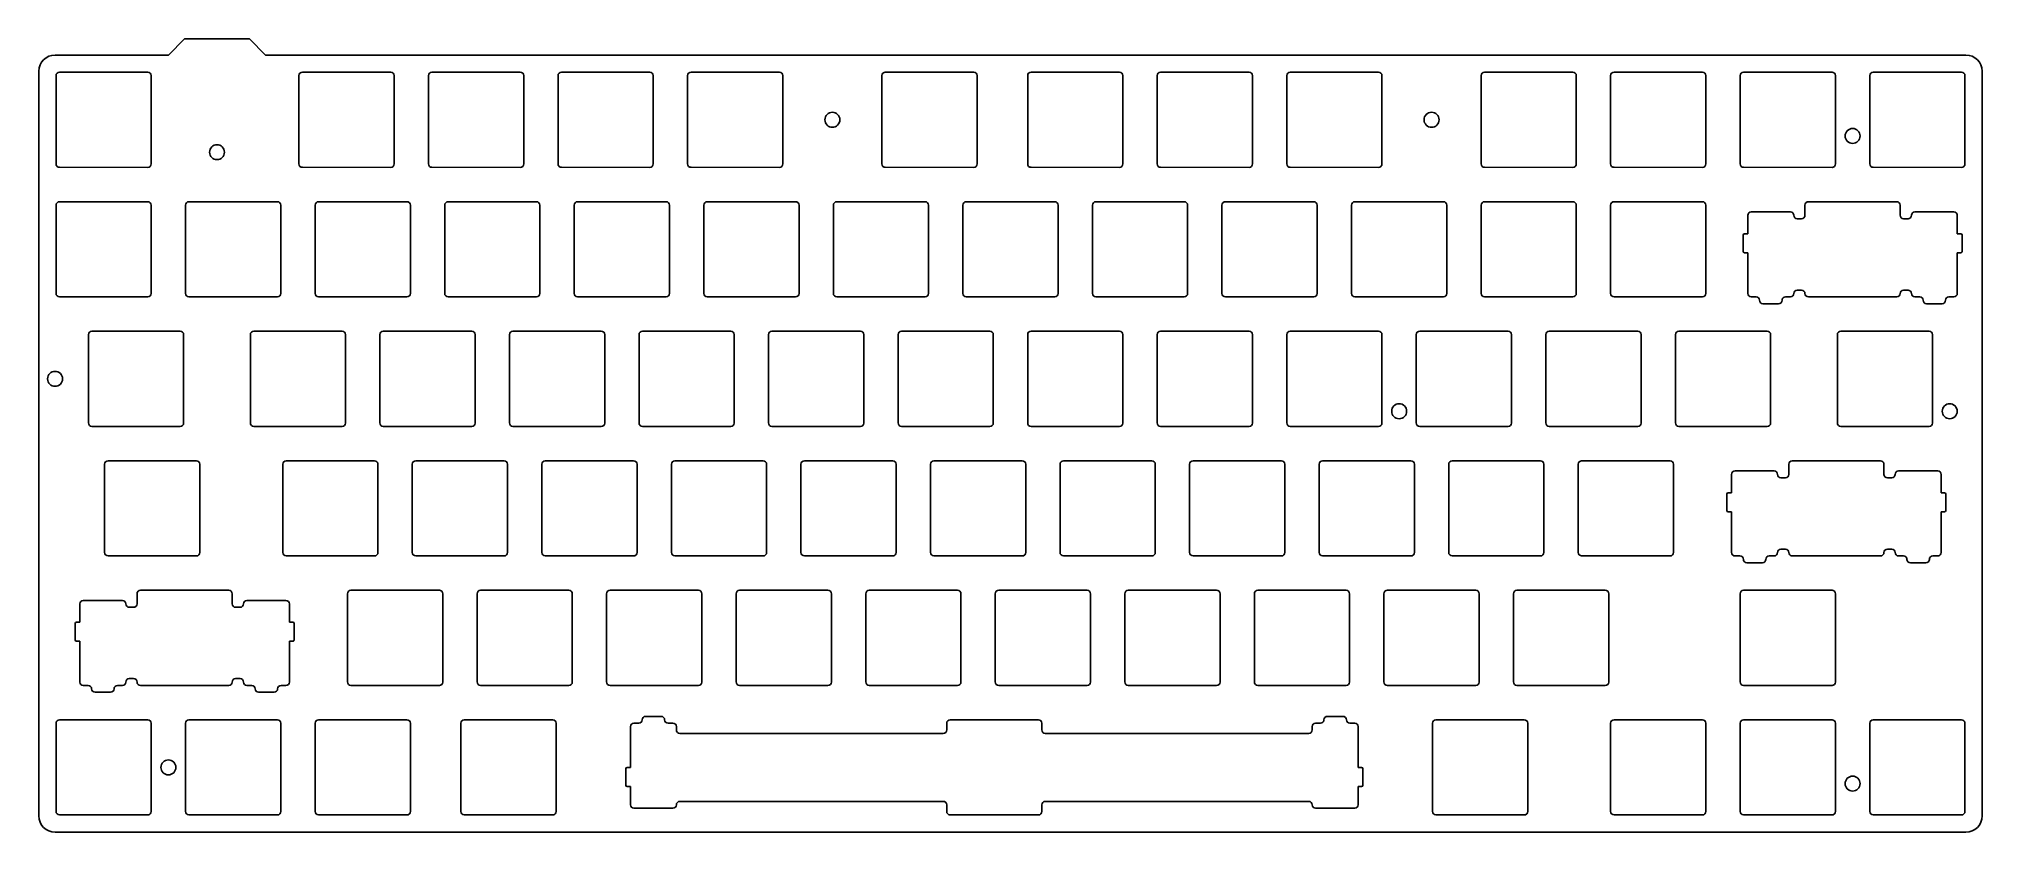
# Model space of a CAD drawing. Extents: x 19 to 305, y -136 to -19.
import ezdxf

# ---------------------------------------------------------------- set-up
doc = ezdxf.new("R2010")
doc.units = 0
doc.layers.add('BLACK', color=7, linetype='CONTINUOUS')

msp = doc.modelspace()

# ---------------------------------------------------------------- linework, layer by layer
at = {"layer": 'BLACK', "linetype": 'CONTINUOUS'}
for p, q in [((40.4812, -19.05), (38.1, -21.4312)), ((40.4812, -19.05), (50.0062, -19.05)), ((50.0062, -19.05), (52.3875, -21.4312)), ((21.4312, -21.4312), (38.1, -21.4312)), ((52.3875, -21.4312), (302.419, -21.4312)), ((19.05, -133.35), (19.05, -23.8125)), ((21.575, -24.4562), (21.575, -37.4472)), ((22.075, -23.9562), (35.075, -23.9562)), ((35.575, -24.4562), (35.575, -37.4562)), ((57.2937, -24.4562), (57.2937, -37.4472)), ((57.7937, -23.9562), (70.7938, -23.9562)), ((71.2938, -24.4562), (71.2938, -37.4562)), ((76.3438, -24.4562), (76.3438, -37.4472)), ((76.8438, -23.9562), (89.8438, -23.9562)), ((90.3438, -24.4562), (90.3438, -37.4562)), ((95.3937, -24.4562), (95.3937, -37.4472)), ((95.8937, -23.9562), (108.894, -23.9562)), ((109.394, -24.4562), (109.394, -37.4562)), ((114.444, -24.4562), (114.444, -37.4472)), ((114.944, -23.9562), (127.944, -23.9562)), ((128.444, -24.4562), (128.444, -37.4562)), ((143.019, -24.4562), (143.019, -37.4472)), ((143.519, -23.9562), (156.519, -23.9562)), ((157.019, -24.4562), (157.019, -37.4562)), ((164.45, -24.4562), (164.45, -37.4472)), ((164.95, -23.9562), (177.95, -23.9562)), ((178.45, -24.4562), (178.45, -37.4562)), ((183.5, -24.4562), (183.5, -37.4472)), ((184, -23.9562), (197, -23.9562)), ((197.5, -24.4562), (197.5, -37.4562)), ((202.55, -24.4562), (202.55, -37.4472)), ((203.05, -23.9562), (216.05, -23.9562)), ((216.55, -24.4562), (216.55, -37.4562)), ((231.125, -24.4562), (231.125, -37.4472)), ((231.625, -23.9562), (244.625, -23.9562)), ((245.125, -24.4562), (245.125, -37.4562)), ((250.175, -24.4562), (250.175, -37.4472)), ((250.675, -23.9562), (263.675, -23.9562)), ((264.175, -24.4562), (264.175, -37.4562)), ((269.225, -24.4562), (269.225, -37.4472)), ((269.725, -23.9562), (282.725, -23.9562)), ((283.225, -24.4562), (283.225, -37.4562)), ((288.275, -24.4562), (288.275, -37.4472)), ((288.775, -23.9562), (301.775, -23.9562)), ((302.275, -24.4562), (302.275, -37.4562)), ((304.8, -23.8125), (304.8, -133.35)), ((22.075, -37.9472), (35.075, -37.9562)), ((57.7937, -37.9472), (70.7938, -37.9562)), ((76.8438, -37.9472), (89.8438, -37.9562)), ((95.8937, -37.9472), (108.894, -37.9562)), ((114.944, -37.9472), (127.944, -37.9562)), ((143.519, -37.9472), (156.519, -37.9562)), ((164.95, -37.9472), (177.95, -37.9562)), ((184, -37.9472), (197, -37.9562)), ((203.05, -37.9472), (216.05, -37.9562)), ((231.625, -37.9472), (244.625, -37.9562)), ((250.675, -37.9472), (263.675, -37.9562)), ((269.725, -37.9472), (282.725, -37.9562)), ((288.775, -37.9472), (301.775, -37.9562)), ((21.575, -43.5063), (21.575, -56.4972)), ((22.075, -43.0063), (35.075, -43.0063)), ((35.575, -43.5063), (35.575, -56.5062)), ((40.625, -43.5063), (40.625, -56.4972)), ((41.125, -43.0063), (54.125, -43.0063)), ((54.625, -43.5063), (54.625, -56.5062)), ((59.675, -43.5063), (59.675, -56.4972)), ((60.175, -43.0063), (73.175, -43.0063)), ((73.675, -43.5063), (73.675, -56.5062)), ((78.725, -43.5063), (78.725, -56.4972)), ((79.225, -43.0063), (92.225, -43.0063)), ((92.725, -43.5063), (92.725, -56.5062)), ((97.775, -43.5063), (97.775, -56.4972)), ((98.275, -43.0063), (111.275, -43.0063)), ((111.775, -43.5063), (111.775, -56.5062)), ((116.825, -43.5063), (116.825, -56.4972)), ((117.325, -43.0063), (130.325, -43.0063)), ((130.825, -43.5063), (130.825, -56.5062)), ((135.875, -43.5063), (135.875, -56.4972)), ((136.375, -43.0063), (149.375, -43.0063)), ((149.875, -43.5063), (149.875, -56.5062)), ((154.925, -43.5063), (154.925, -56.4972)), ((155.425, -43.0063), (168.425, -43.0063)), ((168.925, -43.5063), (168.925, -56.5062)), ((173.975, -43.5063), (173.975, -56.4972)), ((174.475, -43.0063), (187.475, -43.0063)), ((187.975, -43.5063), (187.975, -56.5062)), ((193.025, -43.5063), (193.025, -56.4972)), ((193.525, -43.0063), (206.525, -43.0063)), ((207.025, -43.5063), (207.025, -56.5062)), ((212.075, -43.5063), (212.075, -56.4972)), ((212.575, -43.0063), (225.575, -43.0063)), ((226.075, -43.5063), (226.075, -56.5062)), ((231.125, -43.5063), (231.125, -56.4972)), ((231.625, -43.0063), (244.625, -43.0063)), ((245.125, -43.5063), (245.125, -56.5062)), ((250.175, -43.5063), (250.175, -56.4972)), ((250.675, -43.0063), (263.675, -43.0063)), ((264.175, -43.5063), (264.175, -56.5062)), ((270.35, -45.0063), (270.35, -47.7062)), ((270.85, -44.5063), (276.6, -44.5063)), ((277.6, -45.5063), (278.25, -45.5063)), ((278.75, -43.5063), (278.75, -45.0063)), ((279.25, -43.0063), (292.25, -43.0063)), ((292.75, -43.5063), (292.75, -45.0063)), ((293.9, -45.5063), (293.25, -45.5063)), ((300.65, -44.5063), (294.9, -44.5063)), ((301.15, -45.0063), (301.15, -47.7062)), ((269.65, -47.9062), (269.65, -50.3062)), ((269.85, -47.7062), (270.35, -47.7062)), ((301.65, -47.7062), (301.15, -47.7062)), ((301.85, -47.9062), (301.85, -50.3062)), ((269.85, -50.5062), (270.35, -50.5062)), ((270.35, -50.5062), (270.35, -56.5062)), ((301.15, -50.5062), (301.15, -56.5062)), ((301.65, -50.5062), (301.15, -50.5062)), ((22.075, -56.9972), (35.075, -57.0062)), ((41.125, -56.9972), (54.125, -57.0062)), ((60.175, -56.9972), (73.175, -57.0062)), ((79.225, -56.9972), (92.225, -57.0062)), ((98.275, -56.9972), (111.275, -57.0062)), ((117.325, -56.9972), (130.325, -57.0062)), ((136.375, -56.9972), (149.375, -57.0062)), ((155.425, -56.9972), (168.425, -57.0062)), ((174.475, -56.9972), (187.475, -57.0062)), ((193.525, -56.9972), (206.525, -57.0062)), ((212.575, -56.9972), (225.575, -57.0062)), ((231.625, -56.9972), (244.625, -57.0062)), ((250.675, -56.9972), (263.675, -57.0062)), ((270.85, -57.0062), (271.575, -57.0062)), ((275.875, -57.0062), (276.6, -57.0062)), ((277.6, -56.0062), (278.25, -56.0062)), ((279.25, -57.0062), (292.25, -57.0062)), ((293.9, -56.0062), (293.25, -56.0062)), ((295.625, -57.0062), (294.9, -57.0062)), ((300.65, -57.0062), (299.925, -57.0062)), ((272.575, -58.0062), (274.875, -58.0062)), ((298.925, -58.0062), (296.625, -58.0062)), ((26.3375, -62.5562), (26.3375, -75.5472)), ((26.8375, -62.0562), (39.8375, -62.0562)), ((40.3375, -62.5562), (40.3375, -75.5562)), ((50.15, -62.5562), (50.15, -75.5472)), ((50.65, -62.0562), (63.65, -62.0562)), ((64.15, -62.5562), (64.15, -75.5562)), ((69.2, -62.5562), (69.2, -75.5472)), ((69.7, -62.0562), (82.7, -62.0562)), ((83.2, -62.5562), (83.2, -75.5562)), ((88.25, -62.5562), (88.25, -75.5472)), ((88.75, -62.0562), (101.75, -62.0562)), ((102.25, -62.5562), (102.25, -75.5562)), ((107.3, -62.5562), (107.3, -75.5472)), ((107.8, -62.0562), (120.8, -62.0562)), ((121.3, -62.5562), (121.3, -75.5562)), ((126.35, -62.5562), (126.35, -75.5472)), ((126.85, -62.0562), (139.85, -62.0562)), ((140.35, -62.5562), (140.35, -75.5562)), ((145.4, -62.5562), (145.4, -75.5472)), ((145.9, -62.0562), (158.9, -62.0562)), ((159.4, -62.5562), (159.4, -75.5562)), ((164.45, -62.5562), (164.45, -75.5472)), ((164.95, -62.0562), (177.95, -62.0562)), ((178.45, -62.5562), (178.45, -75.5562)), ((183.5, -62.5562), (183.5, -75.5472)), ((184, -62.0562), (197, -62.0562)), ((197.5, -62.5562), (197.5, -75.5562)), ((202.55, -62.5562), (202.55, -75.5472)), ((203.05, -62.0562), (216.05, -62.0562)), ((216.55, -62.5562), (216.55, -75.5562)), ((221.6, -62.5562), (221.6, -75.5472)), ((222.1, -62.0562), (235.1, -62.0562)), ((235.6, -62.5562), (235.6, -75.5562)), ((240.65, -62.5562), (240.65, -75.5472)), ((241.15, -62.0562), (254.15, -62.0562)), ((254.65, -62.5562), (254.65, -75.5562)), ((259.7, -62.5562), (259.7, -75.5472)), ((260.2, -62.0562), (273.2, -62.0562)), ((273.7, -62.5562), (273.7, -75.5562)), ((283.512, -62.5562), (283.512, -75.5472)), ((284.012, -62.0562), (297.012, -62.0562)), ((297.512, -62.5562), (297.512, -75.5562)), ((26.8375, -76.0472), (39.8375, -76.0562)), ((50.65, -76.0472), (63.65, -76.0562)), ((69.7, -76.0472), (82.7, -76.0562)), ((88.75, -76.0472), (101.75, -76.0562)), ((107.8, -76.0472), (120.8, -76.0562)), ((126.85, -76.0472), (139.85, -76.0562)), ((145.9, -76.0472), (158.9, -76.0562)), ((164.95, -76.0472), (177.95, -76.0562)), ((184, -76.0472), (197, -76.0562)), ((203.05, -76.0472), (216.05, -76.0562)), ((222.1, -76.0472), (235.1, -76.0562)), ((241.15, -76.0472), (254.15, -76.0562)), ((260.2, -76.0472), (273.2, -76.0562)), ((284.012, -76.0472), (297.012, -76.0562)), ((28.7188, -81.6063), (28.7188, -94.5972)), ((29.2188, -81.1063), (42.2188, -81.1063)), ((42.7188, -81.6063), (42.7188, -94.6062)), ((54.9125, -81.6063), (54.9125, -94.5972)), ((55.4125, -81.1063), (68.4125, -81.1063)), ((68.9125, -81.6063), (68.9125, -94.6062)), ((73.9625, -81.6063), (73.9625, -94.5972)), ((74.4625, -81.1063), (87.4625, -81.1063)), ((87.9625, -81.6063), (87.9625, -94.6062)), ((93.0125, -81.6063), (93.0125, -94.5972)), ((93.5125, -81.1063), (106.512, -81.1063)), ((107.012, -81.6063), (107.012, -94.6062)), ((112.062, -81.6063), (112.062, -94.5972)), ((112.562, -81.1063), (125.562, -81.1063)), ((126.062, -81.6063), (126.062, -94.6062)), ((131.112, -81.6063), (131.112, -94.5972)), ((131.612, -81.1063), (144.612, -81.1063)), ((145.112, -81.6063), (145.112, -94.6062)), ((150.162, -81.6063), (150.162, -94.5972)), ((150.662, -81.1063), (163.662, -81.1063)), ((164.162, -81.6063), (164.162, -94.6062)), ((169.213, -81.6063), (169.213, -94.5972)), ((169.713, -81.1063), (182.713, -81.1063)), ((183.213, -81.6063), (183.213, -94.6062)), ((188.262, -81.6063), (188.262, -94.5972)), ((188.762, -81.1063), (201.762, -81.1063)), ((202.262, -81.6063), (202.262, -94.6062)), ((207.312, -81.6063), (207.312, -94.5972)), ((207.812, -81.1063), (220.812, -81.1063)), ((221.312, -81.6063), (221.312, -94.6062)), ((226.362, -81.6063), (226.362, -94.5972)), ((226.862, -81.1063), (239.862, -81.1063)), ((240.362, -81.6063), (240.362, -94.6062)), ((245.412, -81.6063), (245.412, -94.5972)), ((245.912, -81.1063), (258.912, -81.1063)), ((259.412, -81.6063), (259.412, -94.6062)), ((268.469, -82.6062), (274.219, -82.6062)), ((276.369, -81.6062), (276.369, -83.1062)), ((276.869, -81.1062), (289.869, -81.1062)), ((290.369, -81.6062), (290.369, -83.1062)), ((298.269, -82.6062), (292.519, -82.6062)), ((267.969, -83.1062), (267.969, -85.8062)), ((275.219, -83.6062), (275.869, -83.6062)), ((291.519, -83.6062), (290.869, -83.6062)), ((298.769, -83.1062), (298.769, -85.8062)), ((267.269, -86.0062), (267.269, -88.4062)), ((267.469, -85.8062), (267.969, -85.8062)), ((299.269, -85.8062), (298.769, -85.8062)), ((299.469, -86.0062), (299.469, -88.4062)), ((267.469, -88.6062), (267.969, -88.6062)), ((267.969, -88.6062), (267.969, -94.6062)), ((298.769, -88.6062), (298.769, -94.6062)), ((299.269, -88.6062), (298.769, -88.6062)), ((275.219, -94.1062), (275.869, -94.1062)), ((291.519, -94.1062), (290.869, -94.1062)), ((29.2188, -95.0972), (42.2188, -95.1062)), ((55.4125, -95.0972), (68.4125, -95.1062)), ((74.4625, -95.0972), (87.4625, -95.1062)), ((93.5125, -95.0972), (106.512, -95.1062)), ((112.562, -95.0972), (125.562, -95.1062)), ((131.612, -95.0972), (144.612, -95.1062)), ((150.662, -95.0972), (163.662, -95.1062)), ((169.713, -95.0972), (182.713, -95.1062)), ((188.762, -95.0972), (201.762, -95.1062)), ((207.812, -95.0972), (220.812, -95.1062)), ((226.862, -95.0972), (239.862, -95.1062)), ((245.912, -95.0972), (258.912, -95.1062)), ((268.469, -95.1062), (269.194, -95.1062)), ((270.194, -96.1062), (272.494, -96.1062)), ((273.494, -95.1062), (274.219, -95.1062)), ((276.869, -95.1062), (289.869, -95.1062)), ((293.244, -95.1062), (292.519, -95.1062)), ((296.544, -96.1062), (294.244, -96.1062)), ((298.269, -95.1062), (297.544, -95.1062)), ((25.0812, -102.156), (25.0812, -104.856)), ((25.5812, -101.656), (31.3312, -101.656)), ((32.3312, -102.656), (32.9812, -102.656)), ((33.4812, -100.656), (33.4812, -102.156)), ((33.9812, -100.156), (46.9812, -100.156)), ((47.4812, -100.656), (47.4812, -102.156)), ((48.6312, -102.656), (47.9812, -102.656)), ((55.3812, -101.656), (49.6312, -101.656)), ((55.8812, -102.156), (55.8812, -104.856)), ((64.4375, -100.656), (64.4375, -113.647)), ((64.9375, -100.156), (77.9375, -100.156)), ((78.4375, -100.656), (78.4375, -113.656)), ((83.4875, -100.656), (83.4875, -113.647)), ((83.9875, -100.156), (96.9875, -100.156)), ((97.4875, -100.656), (97.4875, -113.656)), ((102.537, -100.656), (102.537, -113.647)), ((103.037, -100.156), (116.037, -100.156)), ((116.537, -100.656), (116.537, -113.656)), ((121.587, -100.656), (121.587, -113.647)), ((122.087, -100.156), (135.088, -100.156)), ((135.588, -100.656), (135.588, -113.656)), ((140.637, -100.656), (140.637, -113.647)), ((141.137, -100.156), (154.137, -100.156)), ((154.637, -100.656), (154.637, -113.656)), ((159.688, -100.656), (159.688, -113.647)), ((160.188, -100.156), (173.188, -100.156)), ((173.688, -100.656), (173.688, -113.656)), ((178.737, -100.656), (178.737, -113.647)), ((179.237, -100.156), (192.237, -100.156)), ((192.737, -100.656), (192.737, -113.656)), ((197.787, -100.656), (197.787, -113.647)), ((198.287, -100.156), (211.287, -100.156)), ((211.787, -100.656), (211.787, -113.656)), ((216.837, -100.656), (216.837, -113.647)), ((217.337, -100.156), (230.337, -100.156)), ((230.837, -100.656), (230.837, -113.656)), ((235.887, -100.656), (235.887, -113.647)), ((236.387, -100.156), (249.387, -100.156)), ((249.887, -100.656), (249.887, -113.656)), ((269.225, -100.656), (269.225, -113.647)), ((269.725, -100.156), (282.725, -100.156)), ((283.225, -100.656), (283.225, -113.656)), ((24.3812, -105.056), (24.3812, -107.456)), ((24.5812, -104.856), (25.0812, -104.856)), ((56.3812, -104.856), (55.8812, -104.856)), ((56.5812, -105.056), (56.5812, -107.456)), ((24.5812, -107.656), (25.0812, -107.656)), ((25.0812, -107.656), (25.0812, -113.656)), ((56.3812, -107.656), (55.8812, -107.656)), ((55.8812, -107.656), (55.8812, -113.656)), ((25.5812, -114.156), (26.3062, -114.156)), ((30.6062, -114.156), (31.3312, -114.156)), ((32.3312, -113.156), (32.9812, -113.156)), ((33.9812, -114.156), (46.9812, -114.156)), ((48.6312, -113.156), (47.9812, -113.156)), ((50.3562, -114.156), (49.6312, -114.156)), ((55.3812, -114.156), (54.6562, -114.156)), ((64.9375, -114.147), (77.9375, -114.156)), ((83.9875, -114.147), (96.9875, -114.156)), ((103.037, -114.147), (116.037, -114.156)), ((122.087, -114.147), (135.088, -114.156)), ((141.137, -114.147), (154.137, -114.156)), ((160.188, -114.147), (173.188, -114.156)), ((179.237, -114.147), (192.237, -114.156)), ((198.287, -114.147), (211.287, -114.156)), ((217.337, -114.147), (230.337, -114.156)), ((236.387, -114.147), (249.387, -114.156)), ((269.725, -114.147), (282.725, -114.156)), ((27.3062, -115.156), (29.6062, -115.156)), ((53.6562, -115.156), (51.3562, -115.156)), ((21.575, -119.706), (21.575, -132.697)), ((22.075, -119.206), (35.075, -119.206)), ((35.575, -119.706), (35.575, -132.706)), ((40.625, -119.706), (40.625, -132.697)), ((41.125, -119.206), (54.125, -119.206)), ((54.625, -119.706), (54.625, -132.706)), ((59.675, -119.706), (59.675, -132.697)), ((60.175, -119.206), (73.175, -119.206)), ((73.675, -119.706), (73.675, -132.706)), ((81.1063, -119.706), (81.1063, -132.697)), ((81.6063, -119.206), (94.6062, -119.206)), ((95.1062, -119.706), (95.1062, -132.706)), ((106.544, -119.706), (107.269, -119.706)), ((108.269, -118.706), (110.569, -118.706)), ((111.569, -119.706), (112.294, -119.706)), ((152.544, -120.706), (152.544, -119.706)), ((166.044, -119.206), (153.044, -119.206)), ((166.544, -120.706), (166.544, -119.706)), ((207.519, -119.706), (206.794, -119.706)), ((210.819, -118.706), (208.519, -118.706)), ((212.544, -119.706), (211.819, -119.706)), ((223.981, -119.706), (223.981, -132.697)), ((224.481, -119.206), (237.481, -119.206)), ((237.981, -119.706), (237.981, -132.706)), ((250.175, -119.706), (250.175, -132.697)), ((250.675, -119.206), (263.675, -119.206)), ((264.175, -119.706), (264.175, -132.706)), ((269.225, -119.706), (269.225, -132.697)), ((269.725, -119.206), (282.725, -119.206)), ((283.225, -119.706), (283.225, -132.706)), ((288.275, -119.706), (288.275, -132.697)), ((288.775, -119.206), (301.775, -119.206)), ((302.275, -119.706), (302.275, -132.706)), ((106.044, -126.206), (106.044, -120.206)), ((112.794, -120.706), (112.794, -120.206)), ((152.044, -121.206), (113.294, -121.206)), ((205.794, -121.206), (167.044, -121.206)), ((206.294, -120.206), (206.294, -120.706)), ((213.044, -126.206), (213.044, -120.206)), ((105.344, -128.806), (105.344, -126.406)), ((105.544, -126.206), (106.044, -126.206)), ((213.544, -126.206), (213.044, -126.206)), ((213.744, -128.806), (213.744, -126.406)), ((105.544, -129.006), (106.044, -129.006)), ((106.044, -131.706), (106.044, -129.006)), ((152.044, -131.206), (113.294, -131.206)), ((205.794, -131.206), (167.044, -131.206)), ((213.544, -129.006), (213.044, -129.006)), ((213.044, -131.706), (213.044, -129.006)), ((22.075, -133.197), (35.075, -133.206)), ((41.125, -133.197), (54.125, -133.206)), ((60.175, -133.197), (73.175, -133.206)), ((81.6063, -133.197), (94.6062, -133.206)), ((106.544, -132.206), (112.294, -132.206)), ((152.544, -132.706), (152.544, -131.706)), ((166.044, -133.206), (153.044, -133.206)), ((166.544, -132.706), (166.544, -131.706)), ((212.544, -132.206), (206.794, -132.206)), ((224.481, -133.197), (237.481, -133.206)), ((250.675, -133.197), (263.675, -133.206)), ((269.725, -133.197), (282.725, -133.206)), ((288.775, -133.197), (301.775, -133.206)), ((302.419, -135.731), (21.4312, -135.731))]:
    msp.add_line(p, q, dxfattribs=at)
at = {"layer": 'BLACK'}
for centre in [(135.731, -30.9562), (223.837, -30.9562), (285.75, -33.3375), (45.2437, -35.7188), (21.4312, -69.0562), (219.075, -73.8187), (300.037, -73.8187), (38.1, -126.206), (285.75, -128.588)]:
    msp.add_circle(centre, 1.1, dxfattribs=at)
for centre, radius, start, end in [((21.4312, -23.8125), 2.3813, 90, 180), ((302.419, -23.8126), 2.3813, 0.002406, 89.9988), ((22.075, -24.4563), 0.5, 90.0001, 180), ((35.075, -24.4562), 0.5, 0, 90), ((57.7938, -24.4563), 0.5, 90.0001, 180), ((70.7938, -24.4562), 0.5, 0, 90), ((76.8438, -24.4563), 0.5, 90.0001, 180), ((89.8438, -24.4562), 0.5, 0, 90), ((95.8938, -24.4563), 0.5, 90.0001, 180), ((108.894, -24.4562), 0.5, 0, 90), ((114.944, -24.4563), 0.5, 90.0001, 180), ((127.944, -24.4562), 0.5, 0, 90), ((143.519, -24.4563), 0.5, 90.0001, 180), ((156.519, -24.4562), 0.5, 0, 90), ((164.95, -24.4563), 0.5, 90.0001, 180), ((177.95, -24.4562), 0.5, 0, 90), ((184, -24.4563), 0.5, 90.0001, 180), ((197, -24.4562), 0.5, 0, 90), ((203.05, -24.4563), 0.5, 90.0001, 180), ((216.05, -24.4562), 0.5, 0, 90), ((231.625, -24.4563), 0.5, 90.0001, 180), ((244.625, -24.4562), 0.5, 0, 90), ((250.675, -24.4563), 0.5, 90.0001, 180), ((263.675, -24.4562), 0.5, 0, 90), ((269.725, -24.4563), 0.5, 90.0001, 180), ((282.725, -24.4562), 0.5, 0, 90), ((288.775, -24.4563), 0.5, 90.0001, 180), ((301.775, -24.4562), 0.5, 0, 90), ((22.075, -37.4472), 0.5, -180, -90.0001), ((35.075, -37.4562), 0.5, -90, 0), ((57.7938, -37.4472), 0.5, -180, -90.0001), ((70.7938, -37.4562), 0.5, -90, 0), ((76.8438, -37.4472), 0.5, -180, -90.0001), ((89.8438, -37.4562), 0.5, -90, 0), ((95.8938, -37.4472), 0.5, -180, -90.0001), ((108.894, -37.4562), 0.5, -90, 0), ((114.944, -37.4472), 0.5, -180, -90.0001), ((127.944, -37.4562), 0.5, -90, 0), ((143.519, -37.4472), 0.5, -180, -90.0001), ((156.519, -37.4562), 0.5, -90, 0), ((164.95, -37.4472), 0.5, -180, -90.0001), ((177.95, -37.4562), 0.5, -90, 0), ((184, -37.4472), 0.5, -180, -90.0001), ((197, -37.4562), 0.5, -90, 0), ((203.05, -37.4472), 0.5, -180, -90.0001), ((216.05, -37.4562), 0.5, -90, 0), ((231.625, -37.4472), 0.5, -180, -90.0001), ((244.625, -37.4562), 0.5, -90, 0), ((250.675, -37.4472), 0.5, -180, -90.0001), ((263.675, -37.4562), 0.5, -90, 0), ((269.725, -37.4472), 0.5, -180, -90.0001), ((282.725, -37.4562), 0.5, -90, 0), ((288.775, -37.4472), 0.5, -180, -90.0001), ((301.775, -37.4562), 0.5, -90, 0), ((22.075, -43.5063), 0.5, 90.0001, 180), ((35.075, -43.5063), 0.5, 0, 90), ((41.125, -43.5063), 0.5, 90.0001, 180), ((54.125, -43.5063), 0.5, 0, 90), ((60.175, -43.5063), 0.5, 90.0001, 180), ((73.175, -43.5063), 0.5, 0, 90), ((79.225, -43.5063), 0.5, 90.0001, 180), ((92.225, -43.5063), 0.5, 0, 90), ((98.275, -43.5063), 0.5, 90.0001, 180), ((111.275, -43.5063), 0.5, 0, 90), ((117.325, -43.5063), 0.5, 90.0001, 180), ((130.325, -43.5063), 0.5, 0, 90), ((136.375, -43.5063), 0.5, 90.0001, 180), ((149.375, -43.5063), 0.5, 0, 90), ((155.425, -43.5063), 0.5, 90.0001, 180), ((168.425, -43.5063), 0.5, 0, 90), ((174.475, -43.5063), 0.5, 90.0001, 180), ((187.475, -43.5063), 0.5, 0, 90), ((193.525, -43.5063), 0.5, 90.0001, 180), ((206.525, -43.5063), 0.5, 0, 90), ((212.575, -43.5063), 0.5, 90.0001, 180), ((225.575, -43.5063), 0.5, 0, 90), ((231.625, -43.5063), 0.5, 90.0001, 180), ((244.625, -43.5063), 0.5, 0, 90), ((250.675, -43.5063), 0.5, 90.0001, 180), ((263.675, -43.5063), 0.5, 0, 90), ((270.85, -45.0063), 0.5, 90.0001, 180), ((276.6, -45.0063), 0.5, 0.000115, 89.9999), ((277.6, -45.0062), 0.5, -180, -90.0001), ((278.25, -45.0062), 0.5, -89.9999, -0.000115), ((279.25, -43.5063), 0.5, 90.0001, 180), ((292.25, -43.5063), 0.5, 0, 90), ((293.25, -45.0063), 0.5, -180, -90), ((293.9, -45.0063), 0.5, -90, 0), ((294.9, -45.0063), 0.5, 90, 180), ((300.65, -45.0063), 0.5, 0, 90), ((269.85, -47.9063), 0.2, 90.0003, 180), ((301.65, -47.9062), 0.2, 0, 90), ((269.85, -50.3062), 0.2, -180, -90.0003), ((301.65, -50.3062), 0.2, -90, 0), ((22.075, -56.4972), 0.5, -180, -90.0001), ((35.075, -56.5062), 0.5, -90, 0), ((41.125, -56.4972), 0.5, -180, -90.0001), ((54.125, -56.5062), 0.5, -90, 0), ((60.175, -56.4972), 0.5, -180, -90.0001), ((73.175, -56.5062), 0.5, -90, 0), ((79.225, -56.4972), 0.5, -180, -90.0001), ((92.225, -56.5062), 0.5, -90, 0), ((98.275, -56.4972), 0.5, -180, -90.0001), ((111.275, -56.5062), 0.5, -90, 0), ((117.325, -56.4972), 0.5, -180, -90.0001), ((130.325, -56.5062), 0.5, -90, 0), ((136.375, -56.4972), 0.5, -180, -90.0001), ((149.375, -56.5062), 0.5, -90, 0), ((155.425, -56.4972), 0.5, -180, -90.0001), ((168.425, -56.5062), 0.5, -90, 0), ((174.475, -56.4972), 0.5, -180, -90.0001), ((187.475, -56.5062), 0.5, -90, 0), ((193.525, -56.4972), 0.5, -180, -90.0001), ((206.525, -56.5062), 0.5, -90, 0), ((212.575, -56.4972), 0.5, -180, -90.0001), ((225.575, -56.5062), 0.5, -90, 0), ((231.625, -56.4972), 0.5, -180, -90.0001), ((244.625, -56.5062), 0.5, -90, 0), ((250.675, -56.4972), 0.5, -180, -90.0001), ((263.675, -56.5062), 0.5, -90, 0), ((270.85, -56.5062), 0.5, -180, -90.0001), ((271.575, -57.5063), 0.5, 0.000115, 89.9999), ((275.875, -57.5063), 0.5, 90.0001, 180), ((276.6, -56.5062), 0.5, -89.9999, -0.000115), ((277.6, -56.5063), 0.5, 90.0001, 180), ((278.25, -56.5063), 0.5, 0.000115, 89.9999), ((279.25, -56.5062), 0.5, -180, -90.0001), ((292.25, -56.5062), 0.5, -90, 0), ((293.25, -56.5062), 0.5, 90, 180), ((293.9, -56.5062), 0.5, 0, 90), ((294.9, -56.5062), 0.5, -180, -90), ((295.625, -57.5062), 0.5, 0, 90), ((299.925, -57.5062), 0.5, 90, 180), ((300.65, -56.5062), 0.5, -90, 0), ((272.575, -57.5062), 0.5, -180, -90.0001), ((274.875, -57.5062), 0.5, -89.9999, -0.000115), ((296.625, -57.5062), 0.5, -180, -90), ((298.925, -57.5062), 0.5, -90, 0), ((26.8375, -62.5563), 0.5, 90.0001, 180), ((39.8375, -62.5562), 0.5, 0, 90), ((50.65, -62.5563), 0.5, 90.0001, 180), ((63.65, -62.5562), 0.5, 0, 90), ((69.7, -62.5563), 0.5, 90.0001, 180), ((82.7, -62.5562), 0.5, 0, 90), ((88.75, -62.5563), 0.5, 90.0001, 180), ((101.75, -62.5562), 0.5, 0, 90), ((107.8, -62.5563), 0.5, 90.0001, 180), ((120.8, -62.5562), 0.5, 0, 90), ((126.85, -62.5563), 0.5, 90.0001, 180), ((139.85, -62.5562), 0.5, 0, 90), ((145.9, -62.5563), 0.5, 90.0001, 180), ((158.9, -62.5562), 0.5, 0, 90), ((164.95, -62.5563), 0.5, 90.0001, 180), ((177.95, -62.5562), 0.5, 0, 90), ((184, -62.5563), 0.5, 90.0001, 180), ((197, -62.5562), 0.5, 0, 90), ((203.05, -62.5563), 0.5, 90.0001, 180), ((216.05, -62.5562), 0.5, 0, 90), ((222.1, -62.5563), 0.5, 90.0001, 180), ((235.1, -62.5562), 0.5, 0, 90), ((241.15, -62.5563), 0.5, 90.0001, 180), ((254.15, -62.5562), 0.5, 0, 90), ((260.2, -62.5563), 0.5, 90.0001, 180), ((273.2, -62.5562), 0.5, 0, 90), ((284.013, -62.5563), 0.5, 90.0001, 180), ((297.012, -62.5562), 0.5, 0, 90), ((26.8375, -75.5472), 0.5, -180, -90.0001), ((39.8375, -75.5562), 0.5, -90, 0), ((50.65, -75.5472), 0.5, -180, -90.0001), ((63.65, -75.5562), 0.5, -90, 0), ((69.7, -75.5472), 0.5, -180, -90.0001), ((82.7, -75.5562), 0.5, -90, 0), ((88.75, -75.5472), 0.5, -180, -90.0001), ((101.75, -75.5562), 0.5, -90, 0), ((107.8, -75.5472), 0.5, -180, -90.0001), ((120.8, -75.5562), 0.5, -90, 0), ((126.85, -75.5472), 0.5, -180, -90.0001), ((139.85, -75.5562), 0.5, -90, 0), ((145.9, -75.5472), 0.5, -180, -90.0001), ((158.9, -75.5562), 0.5, -90, 0), ((164.95, -75.5472), 0.5, -180, -90.0001), ((177.95, -75.5562), 0.5, -90, 0), ((184, -75.5472), 0.5, -180, -90.0001), ((197, -75.5562), 0.5, -90, 0), ((203.05, -75.5472), 0.5, -180, -90.0001), ((216.05, -75.5562), 0.5, -90, 0), ((222.1, -75.5472), 0.5, -180, -90.0001), ((235.1, -75.5562), 0.5, -90, 0), ((241.15, -75.5472), 0.5, -180, -90.0001), ((254.15, -75.5562), 0.5, -90, 0), ((260.2, -75.5472), 0.5, -180, -90.0001), ((273.2, -75.5562), 0.5, -90, 0), ((284.013, -75.5472), 0.5, -180, -90.0001), ((297.012, -75.5562), 0.5, -90, 0), ((29.2188, -81.6063), 0.5, 90.0001, 180), ((42.2188, -81.6063), 0.5, 0, 90), ((55.4125, -81.6063), 0.5, 90.0001, 180), ((68.4125, -81.6063), 0.5, 0, 90), ((74.4625, -81.6063), 0.5, 90.0001, 180), ((87.4625, -81.6063), 0.5, 0, 90), ((93.5125, -81.6063), 0.5, 90.0001, 180), ((106.512, -81.6063), 0.5, 0, 90), ((112.563, -81.6063), 0.5, 90.0001, 180), ((125.562, -81.6063), 0.5, 0, 90), ((131.613, -81.6063), 0.5, 90.0001, 180), ((144.612, -81.6063), 0.5, 0, 90), ((150.663, -81.6063), 0.5, 90.0001, 180), ((163.662, -81.6063), 0.5, 0, 90), ((169.713, -81.6063), 0.5, 90.0001, 180), ((182.713, -81.6063), 0.5, 0, 90), ((188.763, -81.6063), 0.5, 90.0001, 180), ((201.762, -81.6063), 0.5, 0, 90), ((207.813, -81.6063), 0.5, 90.0001, 180), ((220.812, -81.6063), 0.5, 0, 90), ((226.863, -81.6063), 0.5, 90.0001, 180), ((239.862, -81.6063), 0.5, 0, 90), ((245.913, -81.6063), 0.5, 90.0001, 180), ((258.912, -81.6063), 0.5, 0, 90), ((268.469, -83.1062), 0.5, 90.0001, 180), ((274.219, -83.1062), 0.5, 0.000115, 89.9999), ((276.869, -81.6062), 0.5, 90.0001, 180), ((289.869, -81.6063), 0.5, 0.00149, 90.0001), ((292.519, -83.1063), 0.5, 90.0001, 179.999), ((298.269, -83.1063), 0.5, 0.00149, 90.0001), ((275.219, -83.1062), 0.5, -180, -90.0001), ((275.869, -83.1062), 0.5, -89.9999, -0.000115), ((290.869, -83.1063), 0.5, -180.001, -90.0001), ((291.519, -83.1063), 0.5, -90.0001, 0.00149), ((267.469, -86.0062), 0.2, 90.0003, 180), ((267.469, -88.4062), 0.2, -180, -90.0003), ((299.269, -86.0062), 0.2, 0.003724, 90.0003), ((299.269, -88.4062), 0.2, -90.0003, 0.003724), ((275.219, -94.6062), 0.5, 90.0001, 180), ((275.869, -94.6062), 0.5, 0.000115, 89.9999), ((290.869, -94.6062), 0.5, 90.0001, 179.999), ((291.519, -94.6062), 0.5, 0.00149, 90.0001), ((29.2188, -94.5972), 0.5, -180, -90.0001), ((42.2188, -94.6062), 0.5, -90, 0), ((55.4125, -94.5972), 0.5, -180, -90.0001), ((68.4125, -94.6062), 0.5, -90, 0), ((74.4625, -94.5972), 0.5, -180, -90.0001), ((87.4625, -94.6062), 0.5, -90, 0), ((93.5125, -94.5972), 0.5, -180, -90.0001), ((106.512, -94.6062), 0.5, -90, 0), ((112.563, -94.5972), 0.5, -180, -90.0001), ((125.562, -94.6062), 0.5, -90, 0), ((131.613, -94.5972), 0.5, -180, -90.0001), ((144.612, -94.6062), 0.5, -90, 0), ((150.663, -94.5972), 0.5, -180, -90.0001), ((163.662, -94.6062), 0.5, -90, 0), ((169.713, -94.5972), 0.5, -180, -90.0001), ((182.713, -94.6062), 0.5, -90, 0), ((188.763, -94.5972), 0.5, -180, -90.0001), ((201.762, -94.6062), 0.5, -90, 0), ((207.813, -94.5972), 0.5, -180, -90.0001), ((220.812, -94.6062), 0.5, -90, 0), ((226.863, -94.5972), 0.5, -180, -90.0001), ((239.862, -94.6062), 0.5, -90, 0), ((245.913, -94.5972), 0.5, -180, -90.0001), ((258.912, -94.6062), 0.5, -90, 0), ((268.469, -94.6062), 0.5, -180, -90.0001), ((269.194, -95.6062), 0.5, 0.000115, 89.9999), ((270.194, -95.6062), 0.5, -180, -90.0001), ((272.494, -95.6062), 0.5, -89.9999, -0.000115), ((273.494, -95.6062), 0.5, 90.0001, 180), ((274.219, -94.6062), 0.5, -89.9999, -0.000115), ((276.869, -94.6062), 0.5, -180, -90.0001), ((289.869, -94.6062), 0.5, -90.0001, 0.00149), ((292.519, -94.6062), 0.5, -180.001, -90.0001), ((293.244, -95.6062), 0.5, 0.00149, 90.0001), ((294.244, -95.6062), 0.5, -180.001, -90.0001), ((296.544, -95.6062), 0.5, -90.0001, 0.00149), ((297.544, -95.6062), 0.5, 90.0001, 179.999), ((298.269, -94.6062), 0.5, -90.0001, 0.00149), ((25.5812, -102.156), 0.5, 90.0001, 180), ((31.3312, -102.156), 0.5, 0.000115, 89.9999), ((32.3312, -102.156), 0.5, -180, -90.0001), ((32.9812, -102.156), 0.5, -89.9999, -0.000115), ((33.9812, -100.656), 0.5, 90.0001, 180), ((46.9812, -100.656), 0.5, 0.00149, 90.0001), ((47.9812, -102.156), 0.5, -180.001, -90.0001), ((48.6312, -102.156), 0.5, -90.0001, 0.00149), ((49.6312, -102.156), 0.5, 90.0001, 179.999), ((55.3812, -102.156), 0.5, 0.00149, 90.0001), ((64.9375, -100.656), 0.5, 90.0001, 180), ((77.9375, -100.656), 0.5, 0, 90), ((83.9875, -100.656), 0.5, 90.0001, 180), ((96.9875, -100.656), 0.5, 0, 90), ((103.038, -100.656), 0.5, 90.0001, 180), ((116.037, -100.656), 0.5, 0, 90), ((122.088, -100.656), 0.5, 90.0001, 180), ((135.088, -100.656), 0.5, 0, 90), ((141.138, -100.656), 0.5, 90.0001, 180), ((154.137, -100.656), 0.5, 0, 90), ((160.188, -100.656), 0.5, 90.0001, 180), ((173.188, -100.656), 0.5, 0, 90), ((179.238, -100.656), 0.5, 90.0001, 180), ((192.237, -100.656), 0.5, 0, 90), ((198.288, -100.656), 0.5, 90.0001, 180), ((211.287, -100.656), 0.5, 0, 90), ((217.338, -100.656), 0.5, 90.0001, 180), ((230.337, -100.656), 0.5, 0, 90), ((236.388, -100.656), 0.5, 90.0001, 180), ((249.387, -100.656), 0.5, 0, 90), ((269.725, -100.656), 0.5, 90.0001, 180), ((282.725, -100.656), 0.5, 0, 90), ((24.5812, -105.056), 0.2, 90.0003, 180), ((56.3812, -105.056), 0.2, 0.003724, 90.0003), ((24.5812, -107.456), 0.2, -180, -90.0003), ((56.3812, -107.456), 0.2, -90.0003, 0.003724), ((25.5812, -113.656), 0.5, -180, -90.0001), ((26.3062, -114.656), 0.5, 0.000115, 89.9999), ((30.6062, -114.656), 0.5, 90.0001, 180), ((31.3312, -113.656), 0.5, -89.9999, -0.000115), ((32.3312, -113.656), 0.5, 90.0001, 180), ((32.9812, -113.656), 0.5, 0.000115, 89.9999), ((33.9812, -113.656), 0.5, -180, -90.0001), ((46.9812, -113.656), 0.5, -90.0001, 0.00149), ((47.9812, -113.656), 0.5, 90.0001, 179.999), ((48.6312, -113.656), 0.5, 0.00149, 90.0001), ((49.6312, -113.656), 0.5, -180.001, -90.0001), ((50.3562, -114.656), 0.5, 0.00149, 90.0001), ((54.6562, -114.656), 0.5, 90.0001, 179.999), ((55.3812, -113.656), 0.5, -90.0001, 0.00149), ((64.9375, -113.647), 0.5, -180, -90.0001), ((77.9375, -113.656), 0.5, -90, 0), ((83.9875, -113.647), 0.5, -180, -90.0001), ((96.9875, -113.656), 0.5, -90, 0), ((103.038, -113.647), 0.5, -180, -90.0001), ((116.037, -113.656), 0.5, -90, 0), ((122.088, -113.647), 0.5, -180, -90.0001), ((135.088, -113.656), 0.5, -90, 0), ((141.138, -113.647), 0.5, -180, -90.0001), ((154.137, -113.656), 0.5, -90, 0), ((160.188, -113.647), 0.5, -180, -90.0001), ((173.188, -113.656), 0.5, -90, 0), ((179.238, -113.647), 0.5, -180, -90.0001), ((192.237, -113.656), 0.5, -90, 0), ((198.288, -113.647), 0.5, -180, -90.0001), ((211.287, -113.656), 0.5, -90, 0), ((217.338, -113.647), 0.5, -180, -90.0001), ((230.337, -113.656), 0.5, -90, 0), ((236.388, -113.647), 0.5, -180, -90.0001), ((249.387, -113.656), 0.5, -90, 0), ((269.725, -113.647), 0.5, -180, -90.0001), ((282.725, -113.656), 0.5, -90, 0), ((27.3062, -114.656), 0.5, -180, -90.0001), ((29.6062, -114.656), 0.5, -89.9999, -0.000115), ((51.3562, -114.656), 0.5, -180.001, -90.0001), ((53.6562, -114.656), 0.5, -90.0001, 0.00149), ((22.075, -119.706), 0.5, 90.0001, 180), ((35.075, -119.706), 0.5, 0, 90), ((41.125, -119.706), 0.5, 90.0001, 180), ((54.125, -119.706), 0.5, 0, 90), ((60.175, -119.706), 0.5, 90.0001, 180), ((73.175, -119.706), 0.5, 0, 90), ((81.6063, -119.706), 0.5, 90.0001, 180), ((94.6062, -119.706), 0.5, 0, 90), ((106.544, -120.206), 0.5, 90, 180), ((107.269, -119.206), 0.5, -90, 0), ((108.269, -119.206), 0.5, 90, 180), ((110.569, -119.206), 0.5, 0, 90), ((111.569, -119.206), 0.5, -180, -90), ((112.294, -120.206), 0.5, 0, 90), ((153.044, -119.706), 0.5, 90.0037, 179.996), ((166.044, -119.706), 0.5, 0.000115, 89.9999), ((206.794, -120.206), 0.5, 90.0001, 180), ((207.519, -119.206), 0.5, -89.9999, -0.000115), ((208.519, -119.206), 0.5, 90.0001, 180), ((210.819, -119.206), 0.5, 0.000115, 89.9999), ((211.819, -119.206), 0.5, -180, -90.0001), ((212.544, -120.206), 0.5, 0.000115, 89.9999), ((224.481, -119.706), 0.5, 90.0001, 180), ((237.481, -119.706), 0.5, 0, 90), ((250.675, -119.706), 0.5, 90.0001, 180), ((263.675, -119.706), 0.5, 0, 90), ((269.725, -119.706), 0.5, 90.0001, 180), ((282.725, -119.706), 0.5, 0, 90), ((288.775, -119.706), 0.5, 90.0001, 180), ((301.775, -119.706), 0.5, 0, 90), ((113.294, -120.706), 0.5, -180, -90), ((152.044, -120.706), 0.5, -90.0037, 0.00424), ((167.044, -120.706), 0.5, -180, -90.0001), ((205.794, -120.706), 0.5, -89.9999, -0.000115), ((105.544, -126.406), 0.2, 90, 180), ((213.544, -126.406), 0.2, 0.000286, 89.9997), ((105.544, -128.806), 0.2, -180, -90), ((113.294, -131.706), 0.5, 90, 180), ((152.044, -131.706), 0.5, 0, 90), ((167.044, -131.706), 0.5, 90.0001, 180), ((205.794, -131.706), 0.5, 0.000115, 89.9999), ((213.544, -128.806), 0.2, -89.9997, -0.000286), ((21.4312, -133.35), 2.3813, -180, -90), ((22.075, -132.697), 0.5, -180, -90.0001), ((35.075, -132.706), 0.5, -90, 0), ((41.125, -132.697), 0.5, -180, -90.0001), ((54.125, -132.706), 0.5, -90, 0), ((60.175, -132.697), 0.5, -180, -90.0001), ((73.175, -132.706), 0.5, -90, 0), ((81.6063, -132.697), 0.5, -180, -90.0001), ((94.6062, -132.706), 0.5, -90, 0), ((106.544, -131.706), 0.5, -180, -90), ((112.294, -131.706), 0.5, -90, 0), ((153.044, -132.706), 0.5, -180, -90), ((166.044, -132.706), 0.5, -89.9999, -0.000115), ((206.794, -131.706), 0.5, -180, -90.0001), ((212.544, -131.706), 0.5, -89.9999, -0.000115), ((224.481, -132.697), 0.5, -180, -90.0001), ((237.481, -132.706), 0.5, -90, 0), ((250.675, -132.697), 0.5, -180, -90.0001), ((263.675, -132.706), 0.5, -90, 0), ((269.725, -132.697), 0.5, -180, -90.0001), ((282.725, -132.706), 0.5, -90, 0), ((288.775, -132.697), 0.5, -180, -90.0001), ((301.775, -132.706), 0.5, -90, 0), ((302.419, -133.35), 2.3813, -89.9988, -0.002406)]:
    msp.add_arc(centre, radius, start, end, dxfattribs=at)

doc.saveas('drawing.dxf')
